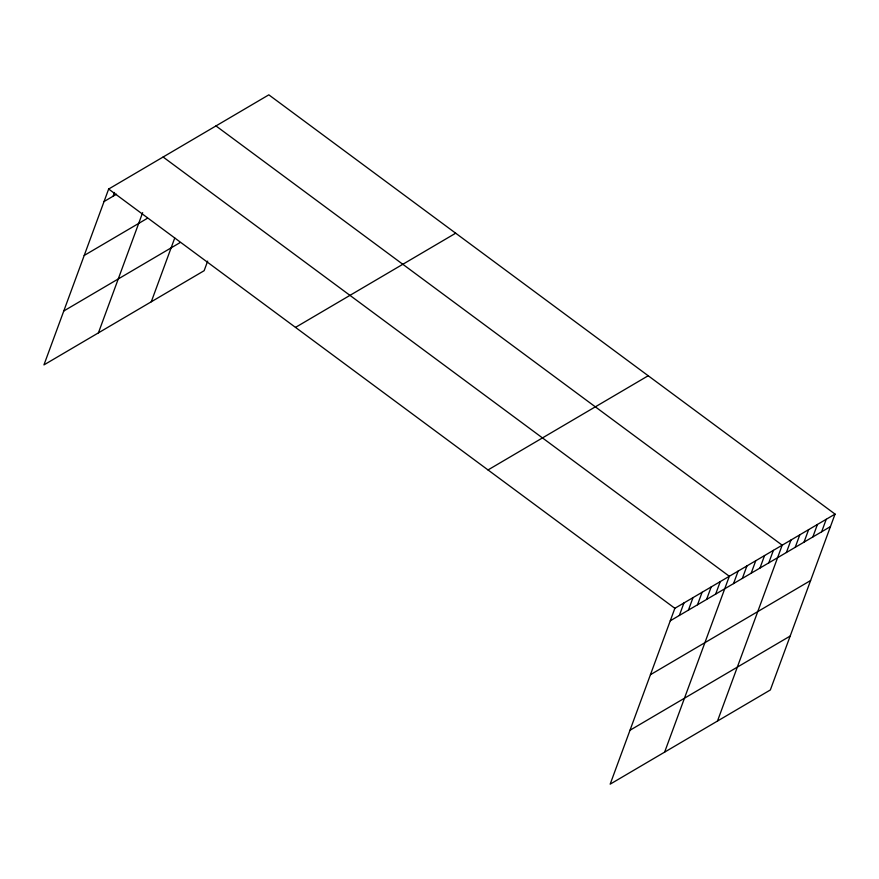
<?xml version="1.0" encoding="UTF-8"?>
<svg xmlns="http://www.w3.org/2000/svg" width="879" height="879" viewBox="0 0 879 879"><rect width="100%" height="100%" fill="white"/><g stroke="black" fill="none" stroke-linecap="round" stroke-linejoin="round"><path stroke-width="1.32" d="M835.05 514.105L674.863 608.301L610.169 784.156L770.345 689.96L835.05 514.105L268.831 94.844L108.655 189.04L43.95 364.895L204.137 270.699L207.664 261.118M113.127 196.204L114.512 192.457M98.415 332.866L142.651 212.641M151.276 301.783L174.745 238M679.346 615.465L683.939 602.961M688.422 610.136L693.015 597.632M697.497 604.796L702.101 592.292M706.573 599.456L711.177 586.952M715.649 594.116L720.253 581.612M664.623 752.127L729.328 576.272L163.109 157.011M733.536 583.601L738.14 571.097M742.348 578.415L746.952 565.911M751.16 573.24L755.753 560.736M759.972 568.054L764.565 555.55M768.773 562.879L773.377 550.375M717.484 721.044L782.189 545.189L215.97 125.928M786.397 552.517L791.001 540.014M795.209 547.331L799.813 534.828M804.021 542.156L808.614 529.652M812.833 536.97L817.426 524.466M821.634 531.795L826.238 519.291M104.052 201.544L116.533 194.204M84.219 255.448L147.485 218.245M63.782 310.99L179.92 242.692M295.498 327.395L455.685 233.199M488.01 469.946L648.197 375.751M670.259 620.805L830.446 526.609M650.427 674.709L810.614 580.514M630.001 730.251L790.177 636.055M108.655 189.04L674.863 608.301"/></g></svg>
